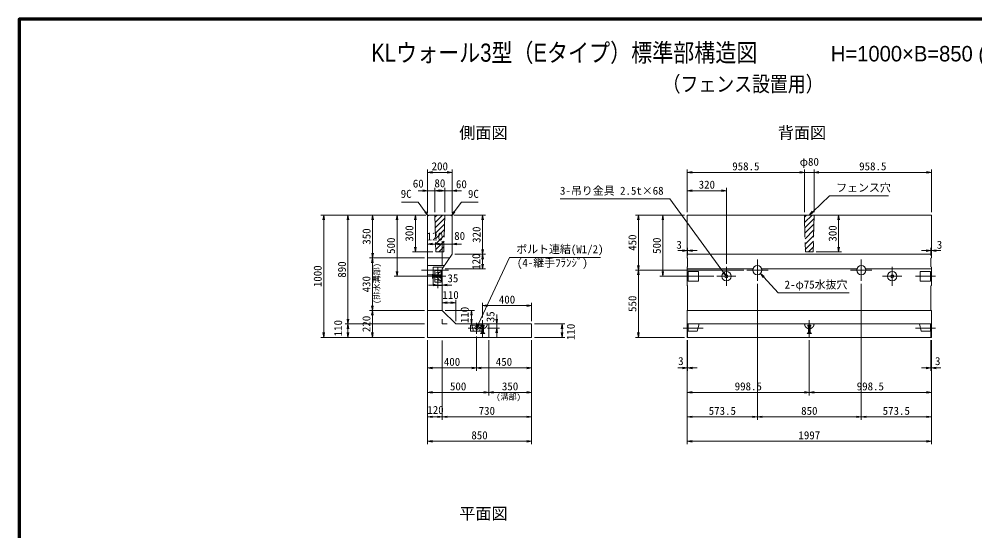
# Model space of a CAD drawing. Units: millimetres at full size, sheet at 1:30; some dimension numbers follow another scale. Extents: x 134809 to 146659, y -1498 to 6777.
# Drawn here: x 134809 to 142629, y 2590 to 6777 of the extents above; entities that cross this region are included whole.
import ezdxf
from ezdxf.enums import TextEntityAlignment as Align

# ---------------------------------------------------------------- set-up
doc = ezdxf.new("R2010")
doc.units = ezdxf.units.MM
doc.header["$LTSCALE"] = 30
doc.linetypes.add('CHAIN', pattern=[18.5, 12, -1.5, 3.5, -1.5])
doc.linetypes.add('DASHED', pattern=[7.5, 6, -1.5])
for name, color, linetype, lineweight in [('01図枠', 1, 'Continuous', 70), ('0_2', 7, 'Continuous', 13), ('中心', 6, 'CHAIN', 9), ('外形線', 7, 'Continuous', 13), ('寸法', 2, 'Continuous', 9), ('細線', 4, 'Continuous', 9)]:
    doc.layers.add(name, color=color, linetype=linetype, lineweight=lineweight)
doc.layers.add('文字', color=7, linetype='Continuous')
doc.styles.add('ＭＳ ゴシック', font='')
doc.styles.add('ＭＳ Ｐゴシック', font='')
doc.styles.get('ＭＳ ゴシック').set_extended_font_data('MS Gothic')
doc.styles.get('ＭＳ Ｐゴシック').set_extended_font_data('MS PGothic')

# ---------------------------------------------------------------- blocks, each defined once
blk = doc.blocks.new('open_arrow')
at = {"color": 0, "linetype": 'Continuous', "lineweight": -2}
blk.add_lwpolyline([(7.5, 1.25), (0, 0), (7.5, -1.25)], dxfattribs=at)

msp = doc.modelspace()

# ---------------------------------------------------------------- hatches: boundary and pattern name
at = {"layer": '細線'}
h = msp.add_hatch(dxfattribs=at)
h.set_pattern_fill('USER', color=256, style=0, pattern_type=2)
h.set_pattern_definition([(45, (12529.16, -11.04), (-22.45064, 22.45064), [])])
h.paths.add_polyline_path([(138290.76, 5173.2), (138210.76, 5173.2), (138218.26, 4873.2), (138283.26, 4873.2)])
h = msp.add_hatch(dxfattribs=at)
h.set_pattern_fill('USER', color=256, style=0, pattern_type=2)
h.set_pattern_definition([(45, (15552.78, -11.04), (-22.45064, 22.45064), [])])
h.paths.add_polyline_path([(141314.38, 5173.2), (141234.38, 5173.2), (141241.88, 4873.2), (141306.88, 4873.2)])

# ---------------------------------------------------------------- linework, layer by layer
at = {"layer": '01図枠'}
msp.add_lwpolyline([(134808.55, -1383.36), (146658.55, -1383.36), (146658.55, 6776.64), (134808.55, 6776.64)], close=True, dxfattribs=at)
at = {"layer": '0_2'}
msp.add_line((138380.76, 4283.2), (139000.77, 4283.2), dxfattribs=at)
at = {"layer": '中心'}
for p, q in [((140849.38, 4635.7), (140849.38, 4810.7)), ((141699.38, 4635.7), (141699.38, 4810.7)), ((138320.76, 4723.2), (138100.76, 4723.2)), ((138235.76, 4604.7), (138235.76, 4741.7)), ((140595.88, 4751.7), (140595.88, 4594.7)), ((140761.88, 4723.2), (140936.88, 4723.2)), ((141611.88, 4723.2), (141786.88, 4723.2)), ((141952.88, 4751.7), (141952.88, 4594.7)), ((138300.76, 4673.2), (138161.76, 4673.2)), ((138190.76, 4673.2), (138280.76, 4673.2)), ((140406.88, 4673.2), (140241.88, 4673.2)), ((140674.38, 4673.2), (140517.38, 4673.2)), ((141874.38, 4673.2), (142031.38, 4673.2)), ((142141.88, 4673.2), (142306.88, 4673.2)), ((138600.76, 4313.2), (138600.76, 4174.2)), ((141274.38, 4313.2), (141274.38, 4174.2)), ((138619.26, 4248.2), (138482.26, 4248.2)), ((138550.76, 4203.2), (138550.76, 4293.2)), ((140406.88, 4248.2), (140241.88, 4248.2)), ((142141.88, 4248.2), (142306.88, 4248.2))]:
    msp.add_line(p, q, dxfattribs=at)
at = {"layer": '外形線'}
for p, q in [((138159.76, 5173.2), (138150.76, 5164.2)), ((138150.76, 5164.2), (138150.76, 4173.2)), ((138159.76, 5173.2), (138341.76, 5173.2)), ((138341.76, 5173.2), (138350.76, 5164.2)), ((138350.76, 5164.2), (138350.76, 4853.2)), ((140275.88, 5173.2), (142272.88, 5173.2)), ((140275.88, 4823.2), (140275.88, 5173.2)), ((142272.88, 4823.2), (142272.88, 5173.2)), ((138270.76, 4733.2), (138350.76, 4853.2)), ((140275.88, 4823.2), (140278.88, 4820.2)), ((140278.88, 4751.2), (140278.88, 4820.2)), ((142272.88, 4823.2), (142269.88, 4820.2)), ((142269.88, 4751.2), (142269.88, 4820.2)), ((138270.76, 4733.2), (138270.76, 4393.2)), ((140275.88, 4748.2), (140278.88, 4751.2)), ((140275.88, 4598.2), (140275.88, 4748.2)), ((142272.88, 4748.2), (142269.88, 4751.2)), ((142272.88, 4598.2), (142272.88, 4748.2)), ((140275.88, 4598.2), (140278.88, 4595.2)), ((140278.88, 4396.2), (140278.88, 4595.2)), ((142272.88, 4598.2), (142269.88, 4595.2)), ((142269.88, 4396.2), (142269.88, 4595.2)), ((138270.76, 4393.2), (138380.76, 4283.2)), ((140275.88, 4393.2), (140278.88, 4396.2)), ((140275.88, 4393.2), (140275.88, 4173.2)), ((142272.88, 4393.2), (142269.88, 4396.2)), ((142272.88, 4393.2), (142272.88, 4173.2)), ((138270.76, 4323.2), (138270.76, 4283.2)), ((138270.76, 4283.2), (138310.76, 4283.2)), ((139000.76, 4173.2), (139000.76, 4283.2)), ((142272.88, 4283.2), (140275.88, 4283.2)), ((138150.76, 4173.2), (139000.76, 4173.2)), ((140275.88, 4173.2), (142272.88, 4173.2))]:
    msp.add_line(p, q, dxfattribs=at)
at = {"layer": '外形線', "linetype": 'DASHED'}
for p, q in [((138210.76, 5173.2), (138218.26, 4873.2)), ((138290.76, 5173.2), (138283.26, 4873.2)), ((141234.38, 5173.2), (141241.88, 4873.2)), ((141314.38, 5173.2), (141306.88, 4873.2)), ((138283.26, 4873.2), (138218.26, 4873.2)), ((141241.88, 4873.2), (141306.88, 4873.2))]:
    msp.add_line(p, q, dxfattribs=at)
at = {"layer": '外形線'}
for centre in [(140849.38, 4723.2), (141699.38, 4723.2)]:
    msp.add_circle(centre, 37.5, dxfattribs=at)
at = {"layer": '寸法'}
for p, q in [((138150.76, 5188.2), (138150.76, 5547.2)), ((138150.76, 5523.2), (138350.76, 5523.2)), ((138350.76, 5188.2), (138350.76, 5547.2)), ((140275.88, 5197.2), (140275.88, 5547.2)), ((140275.88, 5523.2), (141234.38, 5523.2)), ((141392.38, 5523.2), (141156.38, 5523.2)), ((141234.38, 5197.2), (141234.38, 5547.2)), ((141234.38, 5197.2), (141234.38, 5547.2)), ((141314.38, 5197.2), (141314.38, 5547.2)), ((141314.38, 5197.2), (141314.38, 5547.2)), ((142272.88, 5523.2), (141314.38, 5523.2)), ((142272.88, 5197.2), (142272.88, 5547.2)), ((138150.76, 5188.2), (138150.76, 5397.2)), ((138210.76, 5197.2), (138210.76, 5397.2)), ((138210.76, 5197.2), (138210.76, 5397.2)), ((138290.76, 5197.2), (138290.76, 5397.2)), ((138290.76, 5197.2), (138290.76, 5397.2)), ((138350.76, 5188.2), (138350.76, 5397.2)), ((140275.88, 5197.2), (140275.88, 5397.2)), ((140595.88, 4775.7), (140595.88, 5397.2)), ((138288.76, 5373.2), (138072.76, 5373.2)), ((138290.76, 5373.2), (138210.76, 5373.2)), ((138428.76, 5373.2), (138212.76, 5373.2)), ((140275.88, 5373.2), (140595.88, 5373.2)), ((138135.76, 5173.2), (137276.76, 5173.2)), ((137300.76, 4173.2), (137300.76, 5173.2)), ((138135.76, 5173.2), (137475.52, 5173.2)), ((137499.52, 4283.2), (137499.52, 5173.2)), ((138135.76, 5173.2), (137676.76, 5173.2)), ((137700.76, 4823.2), (137700.76, 5173.2)), ((138135.76, 5173.2), (137876.76, 5173.2)), ((137900.76, 5173.2), (137900.76, 4673.2)), ((138135.76, 5173.2), (138026.76, 5173.2)), ((138050.76, 5173.2), (138050.76, 4873.2)), ((138365.76, 5173.2), (138624.76, 5173.2)), ((138600.76, 5173.2), (138600.76, 4853.2)), ((140251.88, 5173.2), (139851.88, 5173.2)), ((139875.88, 4723.2), (139875.88, 5173.2)), ((140251.88, 5173.2), (140051.88, 5173.2)), ((140075.88, 5173.2), (140075.88, 4673.2)), ((141338.38, 5173.2), (141538.38, 5173.2)), ((141514.38, 5173.2), (141514.38, 4873.2)), ((138150.76, 4847.2), (138150.76, 4960.22)), ((138270.76, 4936.22), (138150.76, 4936.22)), ((138192.76, 4936.22), (138428.76, 4936.22)), ((138270.76, 4757.2), (138270.76, 4960.22)), ((138270.76, 4757.2), (138270.76, 4960.22)), ((138350.76, 4877.2), (138350.76, 4960.22)), ((138194.26, 4873.2), (138026.76, 4873.2)), ((138374.76, 4853.2), (138624.76, 4853.2)), ((138374.76, 4853.2), (138624.76, 4853.2)), ((138600.76, 4853.2), (138600.76, 4733.2)), ((140197.88, 4882.8), (140356.88, 4882.8)), ((140275.88, 4847.2), (140275.88, 4906.8)), ((140278.88, 4844.2), (140278.88, 4906.8)), ((141330.88, 4873.2), (141538.38, 4873.2)), ((142350.88, 4882.8), (142191.88, 4882.8)), ((142269.88, 4844.2), (142269.88, 4906.8)), ((142272.88, 4847.2), (142272.88, 4906.8)), ((138126.76, 4823.2), (137675.52, 4823.2)), ((138126.76, 4823.2), (137676.76, 4823.2)), ((137699.52, 4393.2), (137699.52, 4823.2)), ((138294.76, 4733.2), (138624.76, 4733.2)), ((140737.88, 4723.2), (139851.88, 4723.2)), ((140737.88, 4723.2), (139851.88, 4723.2)), ((139875.88, 4173.2), (139875.88, 4723.2)), ((138166.76, 4673.2), (137876.76, 4673.2)), ((138235.76, 4649.2), (138235.76, 4577.01)), ((140493.38, 4673.2), (140051.88, 4673.2)), ((138348.76, 4601.01), (138157.76, 4601.01)), ((140849.38, 4611.7), (140849.38, 3499.2)), ((140849.38, 4611.7), (140849.38, 3499.2)), ((141699.38, 4611.7), (141699.38, 3499.2)), ((141699.38, 4611.7), (141699.38, 3499.2)), ((138270.76, 4417.2), (138270.76, 4480.61)), ((138380.76, 4307.2), (138380.76, 4480.61)), ((138126.76, 4393.2), (137675.52, 4393.2)), ((138126.76, 4393.2), (137675.52, 4393.2)), ((137699.52, 4173.2), (137699.52, 4393.2)), ((138270.76, 4456.61), (138380.76, 4456.61)), ((138294.76, 4393.2), (138534, 4393.2)), ((138510, 4283.2), (138510, 4393.2)), ((138600.76, 4337.2), (138600.76, 4457.2)), ((139000.76, 4433.2), (138600.76, 4433.2)), ((139000.76, 4307.2), (139000.76, 4457.2)), ((138716.26, 4170.2), (138716.26, 4361.2)), ((138126.76, 4283.2), (137475.52, 4283.2)), ((138126.76, 4283.2), (137475.52, 4283.2)), ((137499.52, 4173.2), (137499.52, 4283.2)), ((138404.76, 4283.2), (138534, 4283.2)), ((138614.76, 4283.2), (138740.26, 4283.2)), ((138640.8, 4248.2), (138740.26, 4248.2)), ((139024.76, 4283.2), (139274.76, 4283.2)), ((139250.76, 4173.2), (139250.76, 4283.2)), ((138126.76, 4173.2), (137276.76, 4173.2)), ((138126.76, 4173.2), (137475.52, 4173.2)), ((138126.76, 4173.2), (137675.52, 4173.2)), ((138150.76, 4149.2), (138150.76, 3299.2)), ((138150.76, 4149.2), (138150.76, 3499.2)), ((138150.76, 4149.2), (138150.76, 3699.2)), ((138150.76, 4149.2), (138150.76, 3899.84)), ((138270.76, 4148.55), (138270.76, 3499.2)), ((138270.76, 4148.55), (138270.76, 3499.2)), ((138550.76, 4179.2), (138550.76, 3899.84)), ((138550.76, 4149.2), (138550.76, 3899.84)), ((138650.76, 4149.2), (138650.76, 3699.2)), ((138650.76, 4149.2), (138650.76, 3699.2)), ((139000.76, 4149.2), (139000.76, 3299.2)), ((139000.76, 4149.2), (139000.76, 3499.2)), ((139000.76, 4149.2), (139000.76, 3699.2)), ((139000.76, 4149.2), (139000.76, 3899.84)), ((139024.76, 4173.2), (139274.76, 4173.2)), ((140251.88, 4173.2), (139851.88, 4173.2)), ((140275.88, 4149.2), (140275.88, 3299.2)), ((140275.88, 4149.2), (140275.88, 3499.2)), ((140275.88, 4149.2), (140275.88, 3699.2)), ((140275.88, 4149.2), (140275.88, 3899.84)), ((140278.88, 4149.2), (140278.88, 3899.84)), ((141274.38, 4150.2), (141274.38, 3699.2)), ((141274.38, 4150.2), (141274.38, 3699.2)), ((142269.88, 4149.2), (142269.88, 3899.84)), ((142272.88, 4149.2), (142272.88, 3299.2)), ((142272.88, 4149.2), (142272.88, 3499.2)), ((142272.88, 4149.2), (142272.88, 3699.2)), ((142272.88, 4149.2), (142272.88, 3899.84)), ((138550.76, 3923.84), (138150.76, 3923.84)), ((139000.76, 3923.84), (138550.76, 3923.84)), ((140197.88, 3923.84), (140356.88, 3923.84)), ((142350.88, 3923.84), (142191.88, 3923.84)), ((138150.76, 3723.2), (138650.76, 3723.2)), ((138650.76, 3723.2), (139000.76, 3723.2)), ((140275.88, 3723.2), (141274.38, 3723.2)), ((141274.38, 3723.2), (142272.88, 3723.2)), ((138150.76, 3523.2), (138270.76, 3523.2)), ((138270.76, 3523.2), (139000.76, 3523.2)), ((140275.88, 3523.2), (140849.38, 3523.2)), ((140849.38, 3523.2), (141699.38, 3523.2)), ((141699.38, 3523.2), (142272.88, 3523.2)), ((138150.76, 3323.2), (139000.76, 3323.2)), ((140275.88, 3323.2), (142272.88, 3323.2))]:
    msp.add_line(p, q, dxfattribs=at)
at = {"layer": '寸法', "color": 3, "linetype": 'DASHED'}
for p, q in [((138270.76, 4711.7), (138270.76, 4634.7)), ((138191.76, 4655.7), (138191.76, 4690.7)), ((138191.76, 4690.7), (138199.43, 4680.2)), ((138199.43, 4666.2), (138191.76, 4655.7)), ((138251.43, 4680.2), (138199.43, 4680.2)), ((138199.43, 4680.2), (138199.43, 4666.2)), ((138251.43, 4666.2), (138199.43, 4666.2)), ((138251.43, 4660.7), (138251.43, 4685.7)), ((138251.43, 4685.7), (138259.76, 4685.7)), ((138259.76, 4660.7), (138251.43, 4660.7)), ((138259.76, 4685.7), (138259.76, 4660.7)), ((138562.26, 4283.2), (138639.26, 4283.2)), ((138588.26, 4272.2), (138613.26, 4272.2)), ((138588.26, 4263.86), (138588.26, 4272.2)), ((138613.26, 4263.86), (138588.26, 4263.86)), ((138593.76, 4263.86), (138593.76, 4211.86)), ((138607.76, 4263.86), (138607.76, 4211.86)), ((138613.26, 4272.2), (138613.26, 4263.86)), ((141312.88, 4283.2), (141235.88, 4283.2)), ((141286.88, 4272.2), (141261.88, 4272.2)), ((141261.88, 4272.2), (141261.88, 4263.86)), ((141261.88, 4263.86), (141286.88, 4263.86)), ((141267.38, 4263.86), (141267.38, 4211.86)), ((141281.38, 4263.86), (141281.38, 4211.86)), ((141286.88, 4263.86), (141286.88, 4272.2)), ((138583.26, 4204.2), (138593.76, 4211.86)), ((138618.26, 4204.2), (138583.26, 4204.2)), ((138593.76, 4211.86), (138607.76, 4211.86)), ((138607.76, 4211.86), (138618.26, 4204.2)), ((141267.38, 4211.86), (141256.88, 4204.2)), ((141256.88, 4204.2), (141291.88, 4204.2)), ((141281.38, 4211.86), (141267.38, 4211.86)), ((141291.88, 4204.2), (141281.38, 4211.86))]:
    msp.add_line(p, q, dxfattribs=at)
at = {"layer": '寸法'}
for points in [[(141274.38, 5173.2), (141302.69, 5200.02), (141440.39, 5330.47), (141923.1, 5330.47)], [(138155.22, 5168.66), (138132.3, 5200.21), (138074.23, 5280.13), (137937.92, 5280.13)], [(138346.31, 5168.66), (138369.23, 5200.21), (138427.29, 5280.13), (138563.6, 5280.13)], [(140595.88, 4673.2), (140572.81, 4704.64), (140131.73, 5305.6), (139234.32, 5305.6)], [(138550.76, 4248.2), (138567.32, 4283.51), (138822.37, 4827.27), (139565.32, 4827.27)], [(140874.63, 4695.47), (140900.88, 4666.63), (141018.22, 4537.74), (141601.46, 4537.74)]]:
    msp.add_lwpolyline(points, dxfattribs=at)
at = {"layer": '寸法', "color": 3}
for centre, radius in [((140595.88, 4673.2), 38.5), ((141952.88, 4673.2), 38.5), ((140595.88, 4673.2), 12.5), ((141952.88, 4673.2), 12.5)]:
    msp.add_circle(centre, radius, dxfattribs=at)
at = {"layer": '寸法', "color": 3, "linetype": 'DASHED'}
for centre, start, end in [((138270.76, 4673.2), 90, 270), ((138600.76, 4283.2), 180, 0), ((141274.38, 4283.2), 180, 0)]:
    msp.add_arc(centre, 38.5, start, end, dxfattribs=at)
at = {"layer": '細線'}
for p, q in [((140275.88, 4853.2), (142272.88, 4853.2)), ((138150.76, 4823.2), (138330.76, 4823.2)), ((138195.76, 4748.2), (138195.76, 4598.2)), ((138270.76, 4748.2), (138195.76, 4748.2)), ((138210.76, 4624.7), (138210.76, 4721.7)), ((138210.76, 4721.7), (138260.76, 4721.7)), ((138260.76, 4624.7), (138260.76, 4721.7)), ((140275.88, 4733.2), (140813.24, 4733.2)), ((140281.88, 4633.2), (140281.88, 4713.2)), ((140366.88, 4713.2), (140281.88, 4713.2)), ((140366.88, 4633.2), (140366.88, 4713.2)), ((140885.52, 4733.2), (141663.24, 4733.2)), ((141735.52, 4733.2), (142272.88, 4733.2)), ((142181.88, 4633.2), (142181.88, 4713.2)), ((142181.88, 4713.2), (142266.88, 4713.2)), ((142266.88, 4633.2), (142266.88, 4713.2)), ((138210.76, 4624.7), (138260.76, 4624.7)), ((138235.76, 4684.52), (138224.45, 4673.2)), ((138247.08, 4673.2), (138235.76, 4661.89)), ((140366.88, 4633.2), (140281.88, 4633.2)), ((142181.88, 4633.2), (142266.88, 4633.2)), ((138270.76, 4598.2), (138195.76, 4598.2)), ((138150.76, 4393.2), (138270.76, 4393.2)), ((142269.88, 4393.2), (140278.88, 4393.2)), ((138599.26, 4273.2), (138502.26, 4273.2)), ((138502.26, 4223.2), (138502.26, 4273.2)), ((138599.26, 4223.2), (138502.26, 4223.2)), ((138539.45, 4248.2), (138550.76, 4236.89)), ((138550.76, 4259.52), (138562.08, 4248.2)), ((138599.26, 4223.2), (138599.26, 4273.2)), ((138650.76, 4173.2), (138650.76, 4282.44)), ((140278.88, 4173.2), (140278.88, 4283.2)), ((142269.88, 4173.2), (142269.88, 4283.2))]:
    msp.add_line(p, q, dxfattribs=at)
at = {"layer": '細線', "linetype": 'DASHED'}
for p, q in [((138289.1, 4760.7), (138150.76, 4760.7)), ((138270.76, 4713.2), (138210.76, 4698.2)), ((138270.76, 4633.2), (138270.76, 4713.2)), ((138270.76, 4685.7), (138150.76, 4685.7)), ((138210.76, 4648.2), (138270.76, 4633.2)), ((138510.76, 4283.2), (138525.76, 4223.2)), ((138590.76, 4283.2), (138510.76, 4283.2)), ((138575.76, 4223.2), (138590.76, 4283.2)), ((140281.88, 4223.2), (140281.88, 4283.2)), ((140281.88, 4283.2), (140372.88, 4283.2)), ((140281.88, 4223.2), (140357.88, 4223.2)), ((140357.88, 4223.2), (140372.88, 4283.2)), ((142190.88, 4223.2), (142175.88, 4283.2)), ((142266.88, 4283.2), (142175.88, 4283.2)), ((142266.88, 4223.2), (142190.88, 4223.2)), ((142266.88, 4223.2), (142266.88, 4283.2))]:
    msp.add_line(p, q, dxfattribs=at)
at = {"layer": '細線'}
for centre, start, end in [((138230.11, 4667.54), 135, 315), ((138241.42, 4678.86), 315, 135), ((138545.11, 4253.86), 45, 225), ((138556.42, 4242.54), 225, 45)]:
    msp.add_arc(centre, 8, start, end, dxfattribs=at)

# ---------------------------------------------------------------- block references
at = {"layer": '寸法', "xscale": 5.2, "yscale": 5.2}
for p in [(138150.76, 5523.2), (140275.88, 5523.2), (141314.38, 5523.2), (141314.38, 5523.2), (138210.76, 5373.2), (138210.76, 5373.2), (138350.76, 5373.2), (140275.88, 5373.2), (138150.76, 4936.22), (138350.76, 4936.22), (140278.88, 4882.8), (142272.88, 4882.8), (138270.76, 4601.01), (138270.76, 4456.61), (138600.76, 4433.2), (138150.76, 3923.84), (138550.76, 3923.84), (140278.88, 3923.84), (142272.88, 3923.84), (138150.76, 3723.2), (138650.76, 3723.2), (140275.88, 3723.2), (141274.38, 3723.2), (138150.76, 3523.2), (138270.76, 3523.2), (140275.88, 3523.2), (140849.38, 3523.2), (141699.38, 3523.2), (138150.76, 3323.2), (140275.88, 3323.2)]:
    msp.add_blockref('open_arrow', p, dxfattribs=at)
for p, rotation in [((138350.76, 5523.2), 180), ((141234.38, 5523.2), 180), ((141234.38, 5523.2), 180), ((142272.88, 5523.2), 180), ((138150.76, 5373.2), 180), ((138290.76, 5373.2), 180), ((138290.76, 5373.2), 180), ((140595.88, 5373.2), 180), ((137300.76, 5173.2), 270), ((137499.52, 5173.2), 270), ((137700.76, 5173.2), 270), ((137900.76, 5173.2), 270), ((138050.76, 5173.2), 270), ((138155.22, 5168.66), 126), ((138346.31, 5168.66), 54), ((138600.76, 5173.2), 270), ((139875.88, 5173.2), 270), ((140075.88, 5173.2), 270), ((141274.38, 5173.2), 43.5), ((141514.38, 5173.2), 270), ((138270.76, 4936.22), 180), ((138270.76, 4936.22), 180), ((137700.76, 4823.2), 90), ((138050.76, 4873.2), 90), ((138600.76, 4853.2), 90), ((138600.76, 4853.2), 270), ((140275.88, 4882.8), 180), ((141514.38, 4873.2), 90), ((142269.88, 4882.8), 180), ((137699.52, 4823.2), 270), ((138600.76, 4733.2), 90), ((137900.76, 4673.2), 90), ((139875.88, 4723.2), 90), ((139875.88, 4723.2), 270), ((140075.88, 4673.2), 90), ((140595.88, 4673.2), 126.3), ((140874.63, 4695.47), 312.3), ((138235.76, 4601.01), 180), ((138380.76, 4456.61), 180), ((137699.52, 4393.2), 90), ((137699.52, 4393.2), 270), ((138510, 4393.2), 270), ((139000.76, 4433.2), 180), ((137499.52, 4283.2), 90), ((138510, 4283.2), 90), ((138716.26, 4283.2), 90), ((137499.52, 4283.2), 270), ((138550.76, 4248.2), 64.9), ((138716.26, 4248.2), 270), ((139250.76, 4283.2), 270), ((137300.76, 4173.2), 90), ((137499.52, 4173.2), 90), ((137699.52, 4173.2), 90), ((139250.76, 4173.2), 90), ((139875.88, 4173.2), 90), ((138550.76, 3923.84), 180), ((139000.76, 3923.84), 180), ((140275.88, 3923.84), 180), ((142269.88, 3923.84), 180), ((138650.76, 3723.2), 180), ((139000.76, 3723.2), 180), ((141274.38, 3723.2), 180), ((142272.88, 3723.2), 180), ((138270.76, 3523.2), 180), ((139000.76, 3523.2), 180), ((140849.38, 3523.2), 180), ((141699.38, 3523.2), 180), ((142272.88, 3523.2), 180), ((139000.76, 3323.2), 180), ((142272.88, 3323.2), 180)]:
    msp.add_blockref('open_arrow', p, dxfattribs=dict(at, rotation=rotation))

# ---------------------------------------------------------------- texts
at = {"layer": '寸法', "style": 'ＭＳ ゴシック'}
for s, p in [('φ80', (141274.38, 5609.81)), ('200', (138250.76, 5572.7)), ('958.5', (140755.13, 5572.7)), ('958.5', (141793.63, 5572.7)), ('60', (138074.43, 5431.58)), ('80', (138251.35, 5434.11)), ('60', (138427.43, 5426.53)), ('320', (140435.88, 5422.7)), ('120', (138210.76, 4999.08)), ('80', (138413.34, 5003.3)), ('3', (140209.11, 4930.96)), ('3', (142339.66, 4930.96)), ('35', (138357.74, 4656.78)), ('110', (138338.9, 4520.28)), ('400', (138800.76, 4482.7)), ('400', (138350.76, 3973.34)), ('450', (138775.76, 3973.34)), ('3', (140223.44, 3979.44)), ('3', (142325.33, 3979.44)), ('500', (138400.76, 3772.7)), ('350', (138825.76, 3772.7)), ('998.5', (140775.13, 3772.7)), ('998.5', (141773.63, 3772.7)), ('120', (138215.76, 3579.62)), ('730', (138635.76, 3572.7)), ('573.5', (140562.63, 3572.7)), ('850', (141274.38, 3572.7)), ('573.5', (141986.13, 3572.7)), ('850', (138575.76, 3372.7)), ('1997', (141274.38, 3372.7))]:
    msp.add_text(s, height=65.51, dxfattribs=at).set_placement(p, align=Align.MIDDLE_CENTER)
for s, p in [('3-吊り金具 2.5t×68', (139234.32, 5320.6)), ('フェンス穴', (141494.39, 5345.47)), ('9C', (138481.29, 5295.13)), ('ボルト連結(W1/2)', (138876.37, 4842.27)), ('2-φ75水抜穴', (141072.22, 4552.74))]:
    msp.add_text(s, height=65.51, dxfattribs=at).set_placement(p, align=Align.BOTTOM_LEFT)
msp.add_text('9C', height=65.51, dxfattribs=at).set_placement((138020.23, 5295.13), align=Align.BOTTOM_RIGHT)
for s, p in [('300', (138001.26, 5023.2)), ('300', (141464.88, 5023.2)), ('350', (137651.26, 4998.2)), ('320', (138551.26, 5013.2)), ('450', (139826.38, 4948.2)), ('500', (137851.26, 4923.2)), ('500', (140026.38, 4923.2)), ('120', (138548.61, 4792.63)), ('890', (137450.02, 4728.2)), ('1000', (137251.26, 4673.2)), ('430', (137650.02, 4608.2)), ('550', (139826.38, 4448.2)), ('110', (138454.06, 4356.62)), ('35', (138665.57, 4341.9)), ('110', (137418.52, 4248.61)), ('220', (137650.02, 4283.2)), ('110', (139322.43, 4218.2))]:
    msp.add_text(s, height=65.51, rotation=90, dxfattribs=at).set_placement(p, align=Align.MIDDLE_CENTER)
at = {"layer": '寸法', "color": 3, "style": 'ＭＳ ゴシック'}
msp.add_text('(4-継手ﾌﾗﾝｼﾞ)', height=65.51, dxfattribs=at).set_placement((138881.76, 4816.08), align=Align.TOP_LEFT)
msp.add_text('(排水溝部)', height=47.47, rotation=90, dxfattribs=at).set_placement((137772.39, 4447.01), align=Align.BOTTOM_LEFT)
msp.add_text('(溝部)', height=47.47, dxfattribs=at).set_placement((138712.86, 3648.62), align=Align.BOTTOM_LEFT)
at = {"layer": '文字', "style": 'ＭＳ Ｐゴシック', "width": 0.85}
for s, height, p in [(' KLウォール3型（Eタイプ）標準部構造図\u3000\u3000\u3000\u3000\u3000\u3000\u3000\u3000\u3000\u3000\u3000\u3000\u3000 \u3000\u3000\u3000\u3000', 148.5, (140733.55, 6383.47)), ('（フェンス設置用）', 126.2, (140732.52, 6144.94))]:
    msp.add_text(s, height=height, dxfattribs=at).set_placement(p, align=Align.BOTTOM_CENTER)
at = {"layer": '文字', "style": 'ＭＳ Ｐゴシック'}
msp.add_text('H=1000×B=850 (E3)\u3000S=1/30', height=126.2, dxfattribs=at).set_placement((141450.48, 6392.97), align=Align.BOTTOM_LEFT)
for s, p in [(' 側面図 ', (138607.87, 5769.94)), (' 背面図 ', (141214.41, 5769.94)), (' 平面図 ', (138607.87, 2654.77))]:
    msp.add_text(s, height=96.5, dxfattribs=at).set_placement(p, align=Align.BOTTOM_CENTER)

doc.saveas('drawing.dxf')
